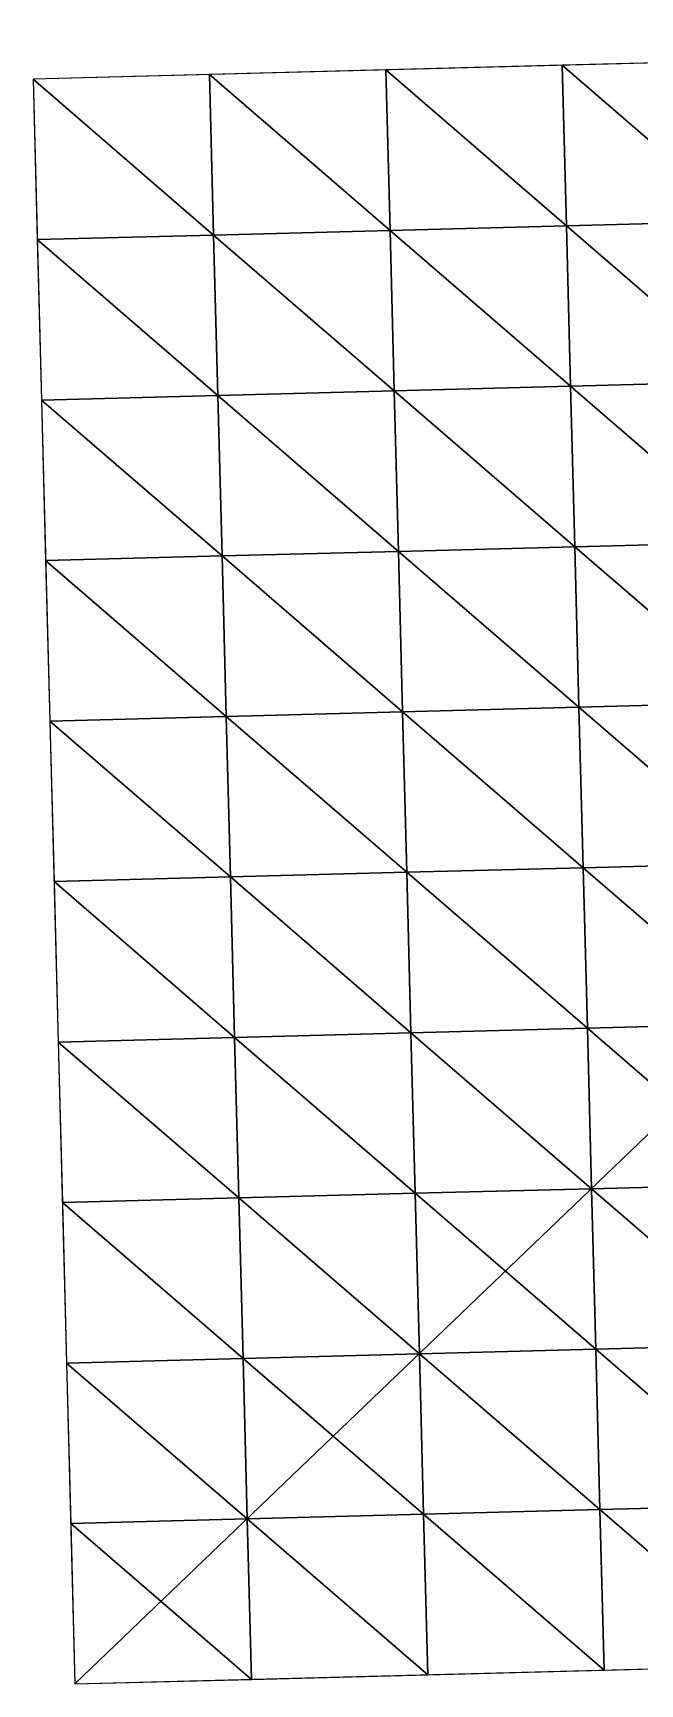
# Model space of a CAD drawing. Header units: inches. Extents: x -297 to 297, y -272 to 272.
# Drawn here: x -297 to -97, y -272 to 272 of the extents above; entities that cross this region are included whole.
import ezdxf

# ---------------------------------------------------------------- set-up
doc = ezdxf.new("R2010")
doc.units = ezdxf.units.IN
doc.header["$MEASUREMENT"] = 0
doc.layers.get('0').update_dxf_attribs({"true_color": 0xffffff})
doc.layers.add('Google_Earth_Snapshot', color=7, linetype='Continuous', true_color=0x009987)
doc.layers.add('Google_Earth_Terrain', color=7, linetype='Continuous', true_color=0x664400)

# ---------------------------------------------------------------- blocks, each defined once
blk = doc.blocks.new('Google_Earth_Terrain')
at = {"color": 8, "true_color": 0x7c7c7c}
mesh = blk.add_polyface(dxfattribs=at)
corners = [(-121.61, 208.21, 0), (-122.99, 261.02), (-181.04, 259.51, 0)]
mesh.append_faces([[corners[k] for k in face] for face in [(0, 1, 2)]], dxfattribs={"color": 8})
mesh = blk.add_polyface(dxfattribs=at)
corners = [(-63.57, 209.73), (-64.95, 262.54, 0), (-122.99, 261.02)]
mesh.append_faces([[corners[k] for k in face] for face in [(0, 1, 2)]], dxfattribs={"color": 8})
mesh = blk.add_polyface(dxfattribs=at)
corners = [(-63.57, 209.73), (-122.99, 261.02), (-121.61, 208.21, 0)]
mesh.append_faces([[corners[k] for k in face] for face in [(0, 1, 2)]], dxfattribs={"color": 8})
mesh = blk.add_polyface(dxfattribs=at)
corners = [(-237.7, 205.18, 0), (-239.08, 257.99), (-297.13, 256.47)]
mesh.append_faces([[corners[k] for k in face] for face in [(0, 1, 2)]], dxfattribs={"color": 8})
mesh = blk.add_polyface(dxfattribs=at)
corners = [(-237.7, 205.18, 0), (-297.13, 256.47), (-295.75, 203.66)]
mesh.append_faces([[corners[k] for k in face] for face in [(0, 1, 2)]], dxfattribs={"color": 8})
mesh = blk.add_polyface(dxfattribs=at)
corners = [(-179.66, 206.69, 0), (-181.04, 259.51, 0), (-239.08, 257.99)]
mesh.append_faces([[corners[k] for k in face] for face in [(0, 1, 2)]], dxfattribs={"color": 8})
mesh = blk.add_polyface(dxfattribs=at)
corners = [(-179.66, 206.69, 0), (-239.08, 257.99), (-237.7, 205.18, 0)]
mesh.append_faces([[corners[k] for k in face] for face in [(0, 1, 2)]], dxfattribs={"color": 8})
mesh = blk.add_polyface(dxfattribs=at)
corners = [(-121.61, 208.21, 0), (-181.04, 259.51, 0), (-179.66, 206.69, 0)]
mesh.append_faces([[corners[k] for k in face] for face in [(0, 1, 2)]], dxfattribs={"color": 8})
mesh = blk.add_polyface(dxfattribs=at)
corners = [(-178.28, 153.88, 0), (-179.66, 206.69, 0), (-237.7, 205.18, 0)]
mesh.append_faces([[corners[k] for k in face] for face in [(0, 1, 2)]], dxfattribs={"color": 8})
mesh = blk.add_polyface(dxfattribs=at)
corners = [(-120.23, 155.4, 0), (-121.61, 208.21, 0), (-179.66, 206.69, 0)]
mesh.append_faces([[corners[k] for k in face] for face in [(0, 1, 2)]], dxfattribs={"color": 8})
mesh = blk.add_polyface(dxfattribs=at)
corners = [(-120.23, 155.4, 0), (-179.66, 206.69, 0), (-178.28, 153.88, 0)]
mesh.append_faces([[corners[k] for k in face] for face in [(0, 1, 2)]], dxfattribs={"color": 8})
mesh = blk.add_polyface(dxfattribs=at)
corners = [(-62.19, 156.92, 0), (-63.57, 209.73), (-121.61, 208.21, 0)]
mesh.append_faces([[corners[k] for k in face] for face in [(0, 1, 2)]], dxfattribs={"color": 8})
mesh = blk.add_polyface(dxfattribs=at)
corners = [(-62.19, 156.92, 0), (-121.61, 208.21, 0), (-120.23, 155.4, 0)]
mesh.append_faces([[corners[k] for k in face] for face in [(0, 1, 2)]], dxfattribs={"color": 8})
mesh = blk.add_polyface(dxfattribs=at)
corners = [(-236.32, 152.36), (-237.7, 205.18, 0), (-295.75, 203.66)]
mesh.append_faces([[corners[k] for k in face] for face in [(0, 1, 2)]], dxfattribs={"color": 8})
mesh = blk.add_polyface(dxfattribs=at)
corners = [(-236.32, 152.36), (-295.75, 203.66), (-294.37, 150.85)]
mesh.append_faces([[corners[k] for k in face] for face in [(0, 1, 2)]], dxfattribs={"color": 8})
mesh = blk.add_polyface(dxfattribs=at)
corners = [(-178.28, 153.88, 0), (-237.7, 205.18, 0), (-236.32, 152.36)]
mesh.append_faces([[corners[k] for k in face] for face in [(0, 1, 2)]], dxfattribs={"color": 8})
mesh = blk.add_polyface(dxfattribs=at)
corners = [(-234.94, 99.55, 0), (-236.32, 152.36), (-294.37, 150.85)]
mesh.append_faces([[corners[k] for k in face] for face in [(0, 1, 2)]], dxfattribs={"color": 8})
mesh = blk.add_polyface(dxfattribs=at)
corners = [(-176.89, 101.07, 0), (-178.28, 153.88, 0), (-236.32, 152.36)]
mesh.append_faces([[corners[k] for k in face] for face in [(0, 1, 2)]], dxfattribs={"color": 8})
mesh = blk.add_polyface(dxfattribs=at)
corners = [(-176.89, 101.07, 0), (-236.32, 152.36), (-234.94, 99.55, 0)]
mesh.append_faces([[corners[k] for k in face] for face in [(0, 1, 2)]], dxfattribs={"color": 8})
mesh = blk.add_polyface(dxfattribs=at)
corners = [(-118.85, 102.59), (-120.23, 155.4, 0), (-178.28, 153.88, 0)]
mesh.append_faces([[corners[k] for k in face] for face in [(0, 1, 2)]], dxfattribs={"color": 8})
mesh = blk.add_polyface(dxfattribs=at)
corners = [(-118.85, 102.59), (-178.28, 153.88, 0), (-176.89, 101.07, 0)]
mesh.append_faces([[corners[k] for k in face] for face in [(0, 1, 2)]], dxfattribs={"color": 8})
mesh = blk.add_polyface(dxfattribs=at)
corners = [(-60.81, 104.1), (-62.19, 156.92, 0), (-120.23, 155.4, 0)]
mesh.append_faces([[corners[k] for k in face] for face in [(0, 1, 2)]], dxfattribs={"color": 8})
mesh = blk.add_polyface(dxfattribs=at)
corners = [(-60.81, 104.1), (-120.23, 155.4, 0), (-118.85, 102.59)]
mesh.append_faces([[corners[k] for k in face] for face in [(0, 1, 2)]], dxfattribs={"color": 8})
mesh = blk.add_polyface(dxfattribs=at)
corners = [(-234.94, 99.55, 0), (-294.37, 150.85), (-292.98, 98.03, 0)]
mesh.append_faces([[corners[k] for k in face] for face in [(0, 1, 2)]], dxfattribs={"color": 8})
mesh = blk.add_polyface(dxfattribs=at)
corners = [(-59.42, 51.29), (-60.81, 104.1), (-118.85, 102.59)]
mesh.append_faces([[corners[k] for k in face] for face in [(0, 1, 2)]], dxfattribs={"color": 8})
mesh = blk.add_polyface(dxfattribs=at)
corners = [(-233.56, 46.74, 0), (-234.94, 99.55, 0), (-292.98, 98.03, 0)]
mesh.append_faces([[corners[k] for k in face] for face in [(0, 1, 2)]], dxfattribs={"color": 8})
mesh = blk.add_polyface(dxfattribs=at)
corners = [(-233.56, 46.74, 0), (-292.98, 98.03, 0), (-291.6, 45.22, 0)]
mesh.append_faces([[corners[k] for k in face] for face in [(0, 1, 2)]], dxfattribs={"color": 8})
mesh = blk.add_polyface(dxfattribs=at)
corners = [(-175.51, 48.26, 0), (-176.89, 101.07, 0), (-234.94, 99.55, 0)]
mesh.append_faces([[corners[k] for k in face] for face in [(0, 1, 2)]], dxfattribs={"color": 8})
mesh = blk.add_polyface(dxfattribs=at)
corners = [(-175.51, 48.26, 0), (-234.94, 99.55, 0), (-233.56, 46.74, 0)]
mesh.append_faces([[corners[k] for k in face] for face in [(0, 1, 2)]], dxfattribs={"color": 8})
mesh = blk.add_polyface(dxfattribs=at)
corners = [(-117.47, 49.78, 0), (-118.85, 102.59), (-176.89, 101.07, 0)]
mesh.append_faces([[corners[k] for k in face] for face in [(0, 1, 2)]], dxfattribs={"color": 8})
mesh = blk.add_polyface(dxfattribs=at)
corners = [(-117.47, 49.78, 0), (-176.89, 101.07, 0), (-175.51, 48.26, 0)]
mesh.append_faces([[corners[k] for k in face] for face in [(0, 1, 2)]], dxfattribs={"color": 8})
mesh = blk.add_polyface(dxfattribs=at)
corners = [(-59.42, 51.29), (-118.85, 102.59), (-117.47, 49.78, 0)]
mesh.append_faces([[corners[k] for k in face] for face in [(0, 1, 2)]], dxfattribs={"color": 8})
mesh = blk.add_polyface(dxfattribs=at)
corners = [(-116.09, -3.04, 0), (-117.47, 49.78, 0), (-175.51, 48.26, 0)]
mesh.append_faces([[corners[k] for k in face] for face in [(0, 1, 2)]], dxfattribs={"color": 8})
mesh = blk.add_polyface(dxfattribs=at)
corners = [(-58.04, -1.52, 0), (-59.42, 51.29), (-117.47, 49.78, 0)]
mesh.append_faces([[corners[k] for k in face] for face in [(0, 1, 2)]], dxfattribs={"color": 8})
mesh = blk.add_polyface(dxfattribs=at)
corners = [(-58.04, -1.52, 0), (-117.47, 49.78, 0), (-116.09, -3.04, 0)]
mesh.append_faces([[corners[k] for k in face] for face in [(0, 1, 2)]], dxfattribs={"color": 8})
mesh = blk.add_polyface(dxfattribs=at)
corners = [(-232.18, -6.07, 0), (-233.56, 46.74, 0), (-291.6, 45.22, 0)]
mesh.append_faces([[corners[k] for k in face] for face in [(0, 1, 2)]], dxfattribs={"color": 8})
mesh = blk.add_polyface(dxfattribs=at)
corners = [(-232.18, -6.07, 0), (-291.6, 45.22, 0), (-290.22, -7.59)]
mesh.append_faces([[corners[k] for k in face] for face in [(0, 1, 2)]], dxfattribs={"color": 8})
mesh = blk.add_polyface(dxfattribs=at)
corners = [(-174.13, -4.55, 0), (-175.51, 48.26, 0), (-233.56, 46.74, 0)]
mesh.append_faces([[corners[k] for k in face] for face in [(0, 1, 2)]], dxfattribs={"color": 8})
mesh = blk.add_polyface(dxfattribs=at)
corners = [(-174.13, -4.55, 0), (-233.56, 46.74, 0), (-232.18, -6.07, 0)]
mesh.append_faces([[corners[k] for k in face] for face in [(0, 1, 2)]], dxfattribs={"color": 8})
mesh = blk.add_polyface(dxfattribs=at)
corners = [(-116.09, -3.04, 0), (-175.51, 48.26, 0), (-174.13, -4.55, 0)]
mesh.append_faces([[corners[k] for k in face] for face in [(0, 1, 2)]], dxfattribs={"color": 8})
mesh = blk.add_polyface(dxfattribs=at)
corners = [(-172.75, -57.36), (-174.13, -4.55, 0), (-232.18, -6.07, 0)]
mesh.append_faces([[corners[k] for k in face] for face in [(0, 1, 2)]], dxfattribs={"color": 8})
mesh = blk.add_polyface(dxfattribs=at)
corners = [(-114.71, -55.85), (-116.09, -3.04, 0), (-174.13, -4.55, 0)]
mesh.append_faces([[corners[k] for k in face] for face in [(0, 1, 2)]], dxfattribs={"color": 8})
mesh = blk.add_polyface(dxfattribs=at)
corners = [(-114.71, -55.85), (-174.13, -4.55, 0), (-172.75, -57.36)]
mesh.append_faces([[corners[k] for k in face] for face in [(0, 1, 2)]], dxfattribs={"color": 8})
mesh = blk.add_polyface(dxfattribs=at)
corners = [(-56.66, -54.33, 0), (-58.04, -1.52, 0), (-116.09, -3.04, 0)]
mesh.append_faces([[corners[k] for k in face] for face in [(0, 1, 2)]], dxfattribs={"color": 8})
mesh = blk.add_polyface(dxfattribs=at)
corners = [(-56.66, -54.33, 0), (-116.09, -3.04, 0), (-114.71, -55.85)]
mesh.append_faces([[corners[k] for k in face] for face in [(0, 1, 2)]], dxfattribs={"color": 8})
mesh = blk.add_polyface(dxfattribs=at)
corners = [(-230.8, -58.88), (-232.18, -6.07, 0), (-290.22, -7.59)]
mesh.append_faces([[corners[k] for k in face] for face in [(0, 1, 2)]], dxfattribs={"color": 8})
mesh = blk.add_polyface(dxfattribs=at)
corners = [(-230.8, -58.88), (-290.22, -7.59), (-288.84, -60.4, 0)]
mesh.append_faces([[corners[k] for k in face] for face in [(0, 1, 2)]], dxfattribs={"color": 8})
mesh = blk.add_polyface(dxfattribs=at)
corners = [(-172.75, -57.36), (-232.18, -6.07, 0), (-230.8, -58.88)]
mesh.append_faces([[corners[k] for k in face] for face in [(0, 1, 2)]], dxfattribs={"color": 8})
mesh = blk.add_polyface(dxfattribs=at)
corners = [(-55.28, -107.14, 0), (-56.66, -54.33, 0), (-114.71, -55.85)]
mesh.append_faces([[corners[k] for k in face] for face in [(0, 1, 2)]], dxfattribs={"color": 8})
mesh = blk.add_polyface(dxfattribs=at)
corners = [(-229.42, -111.69), (-230.8, -58.88), (-288.84, -60.4, 0)]
mesh.append_faces([[corners[k] for k in face] for face in [(0, 1, 2)]], dxfattribs={"color": 8})
mesh = blk.add_polyface(dxfattribs=at)
corners = [(-171.37, -110.18), (-172.75, -57.36), (-230.8, -58.88)]
mesh.append_faces([[corners[k] for k in face] for face in [(0, 1, 2)]], dxfattribs={"color": 8})
mesh = blk.add_polyface(dxfattribs=at)
corners = [(-171.37, -110.18), (-230.8, -58.88), (-229.42, -111.69)]
mesh.append_faces([[corners[k] for k in face] for face in [(0, 1, 2)]], dxfattribs={"color": 8})
mesh = blk.add_polyface(dxfattribs=at)
corners = [(-113.33, -108.66, 0), (-114.71, -55.85), (-172.75, -57.36)]
mesh.append_faces([[corners[k] for k in face] for face in [(0, 1, 2)]], dxfattribs={"color": 8})
mesh = blk.add_polyface(dxfattribs=at)
corners = [(-113.33, -108.66, 0), (-172.75, -57.36), (-171.37, -110.18)]
mesh.append_faces([[corners[k] for k in face] for face in [(0, 1, 2)]], dxfattribs={"color": 8})
mesh = blk.add_polyface(dxfattribs=at)
corners = [(-55.28, -107.14, 0), (-114.71, -55.85), (-113.33, -108.66, 0)]
mesh.append_faces([[corners[k] for k in face] for face in [(0, 1, 2)]], dxfattribs={"color": 8})
mesh = blk.add_polyface(dxfattribs=at)
corners = [(-229.42, -111.69), (-288.84, -60.4, 0), (-287.46, -113.21, 0)]
mesh.append_faces([[corners[k] for k in face] for face in [(0, 1, 2)]], dxfattribs={"color": 8})
mesh = blk.add_polyface(dxfattribs=at)
corners = [(-111.95, -161.47, 0), (-113.33, -108.66, 0), (-171.37, -110.18)]
mesh.append_faces([[corners[k] for k in face] for face in [(0, 1, 2)]], dxfattribs={"color": 8})
mesh = blk.add_polyface(dxfattribs=at)
corners = [(-53.9, -159.95, 0), (-55.28, -107.14, 0), (-113.33, -108.66, 0)]
mesh.append_faces([[corners[k] for k in face] for face in [(0, 1, 2)]], dxfattribs={"color": 8})
mesh = blk.add_polyface(dxfattribs=at)
corners = [(-53.9, -159.95, 0), (-113.33, -108.66, 0), (-111.95, -161.47, 0)]
mesh.append_faces([[corners[k] for k in face] for face in [(0, 1, 2)]], dxfattribs={"color": 8})
mesh = blk.add_polyface(dxfattribs=at)
corners = [(-228.03, -164.51), (-229.42, -111.69), (-287.46, -113.21, 0)]
mesh.append_faces([[corners[k] for k in face] for face in [(0, 1, 2)]], dxfattribs={"color": 8})
mesh = blk.add_polyface(dxfattribs=at)
corners = [(-228.03, -164.51), (-287.46, -113.21, 0), (-286.08, -166.03, 0)]
mesh.append_faces([[corners[k] for k in face] for face in [(0, 1, 2)]], dxfattribs={"color": 8})
mesh = blk.add_polyface(dxfattribs=at)
corners = [(-169.99, -162.99, 0), (-171.37, -110.18), (-229.42, -111.69)]
mesh.append_faces([[corners[k] for k in face] for face in [(0, 1, 2)]], dxfattribs={"color": 8})
mesh = blk.add_polyface(dxfattribs=at)
corners = [(-169.99, -162.99, 0), (-229.42, -111.69), (-228.03, -164.51)]
mesh.append_faces([[corners[k] for k in face] for face in [(0, 1, 2)]], dxfattribs={"color": 8})
mesh = blk.add_polyface(dxfattribs=at)
corners = [(-111.95, -161.47, 0), (-171.37, -110.18), (-169.99, -162.99, 0)]
mesh.append_faces([[corners[k] for k in face] for face in [(0, 1, 2)]], dxfattribs={"color": 8})
mesh = blk.add_polyface(dxfattribs=at)
corners = [(-168.61, -215.8), (-169.99, -162.99, 0), (-228.03, -164.51)]
mesh.append_faces([[corners[k] for k in face] for face in [(0, 1, 2)]], dxfattribs={"color": 8})
mesh = blk.add_polyface(dxfattribs=at)
corners = [(-110.56, -214.28, 0), (-111.95, -161.47, 0), (-169.99, -162.99, 0)]
mesh.append_faces([[corners[k] for k in face] for face in [(0, 1, 2)]], dxfattribs={"color": 8})
mesh = blk.add_polyface(dxfattribs=at)
corners = [(-110.56, -214.28, 0), (-169.99, -162.99, 0), (-168.61, -215.8)]
mesh.append_faces([[corners[k] for k in face] for face in [(0, 1, 2)]], dxfattribs={"color": 8})
mesh = blk.add_polyface(dxfattribs=at)
corners = [(-52.52, -212.76, 0), (-53.9, -159.95, 0), (-111.95, -161.47, 0)]
mesh.append_faces([[corners[k] for k in face] for face in [(0, 1, 2)]], dxfattribs={"color": 8})
mesh = blk.add_polyface(dxfattribs=at)
corners = [(-52.52, -212.76, 0), (-111.95, -161.47, 0), (-110.56, -214.28, 0)]
mesh.append_faces([[corners[k] for k in face] for face in [(0, 1, 2)]], dxfattribs={"color": 8})
mesh = blk.add_polyface(dxfattribs=at)
corners = [(-226.65, -217.32), (-228.03, -164.51), (-286.08, -166.03, 0)]
mesh.append_faces([[corners[k] for k in face] for face in [(0, 1, 2)]], dxfattribs={"color": 8})
mesh = blk.add_polyface(dxfattribs=at)
corners = [(-226.65, -217.32), (-286.08, -166.03, 0), (-284.7, -218.84)]
mesh.append_faces([[corners[k] for k in face] for face in [(0, 1, 2)]], dxfattribs={"color": 8})
mesh = blk.add_polyface(dxfattribs=at)
corners = [(-168.61, -215.8), (-228.03, -164.51), (-226.65, -217.32)]
mesh.append_faces([[corners[k] for k in face] for face in [(0, 1, 2)]], dxfattribs={"color": 8})
mesh = blk.add_polyface(dxfattribs=at)
corners = [(-225.27, -270.13, 0), (-226.65, -217.32), (-284.7, -218.84)]
mesh.append_faces([[corners[k] for k in face] for face in [(0, 1, 2)]], dxfattribs={"color": 8})
mesh = blk.add_polyface(dxfattribs=at)
corners = [(-167.23, -268.61, 0), (-168.61, -215.8), (-226.65, -217.32)]
mesh.append_faces([[corners[k] for k in face] for face in [(0, 1, 2)]], dxfattribs={"color": 8})
mesh = blk.add_polyface(dxfattribs=at)
corners = [(-167.23, -268.61, 0), (-226.65, -217.32), (-225.27, -270.13, 0)]
mesh.append_faces([[corners[k] for k in face] for face in [(0, 1, 2)]], dxfattribs={"color": 8})
mesh = blk.add_polyface(dxfattribs=at)
corners = [(-109.18, -267.09, 0), (-110.56, -214.28, 0), (-168.61, -215.8)]
mesh.append_faces([[corners[k] for k in face] for face in [(0, 1, 2)]], dxfattribs={"color": 8})
mesh = blk.add_polyface(dxfattribs=at)
corners = [(-109.18, -267.09, 0), (-168.61, -215.8), (-167.23, -268.61, 0)]
mesh.append_faces([[corners[k] for k in face] for face in [(0, 1, 2)]], dxfattribs={"color": 8})
mesh = blk.add_polyface(dxfattribs=at)
corners = [(-51.14, -265.58, 0), (-52.52, -212.76, 0), (-110.56, -214.28, 0)]
mesh.append_faces([[corners[k] for k in face] for face in [(0, 1, 2)]], dxfattribs={"color": 8})
mesh = blk.add_polyface(dxfattribs=at)
corners = [(-51.14, -265.58, 0), (-110.56, -214.28, 0), (-109.18, -267.09, 0)]
mesh.append_faces([[corners[k] for k in face] for face in [(0, 1, 2)]], dxfattribs={"color": 8})
mesh = blk.add_polyface(dxfattribs=at)
corners = [(-225.27, -270.13, 0), (-284.7, -218.84), (-283.32, -271.65, 0)]
mesh.append_faces([[corners[k] for k in face] for face in [(0, 1, 2)]], dxfattribs={"color": 8})
blk = doc.blocks.new('Google_Earth_Snapshot')
blk.add_line((-297.13, 256.47), (-283.32, -271.65))
at = {"color": 8, "true_color": 0x7c7c7c}
mesh = blk.add_polyface(dxfattribs=at)
corners = [(-283.32, -271.65), (283.32, 271.65), (-297.13, 256.47), (297.13, -256.47)]
mesh.append_faces([[corners[k] for k in face] for face in [(0, 1, 2), (1, 0, 3)]], dxfattribs={"vtx0": -1, "color": 8})

msp = doc.modelspace()

# ---------------------------------------------------------------- block references
at = {"layer": 'Google_Earth_Snapshot', "color": 9, "true_color": 0xc8c8c8}
msp.add_blockref('Google_Earth_Snapshot', (0, 0), dxfattribs=at)
at = {"layer": 'Google_Earth_Terrain', "color": 9, "true_color": 0xc8c8c8}
msp.add_blockref('Google_Earth_Terrain', (0, 0), dxfattribs=at)

doc.saveas('drawing.dxf')
